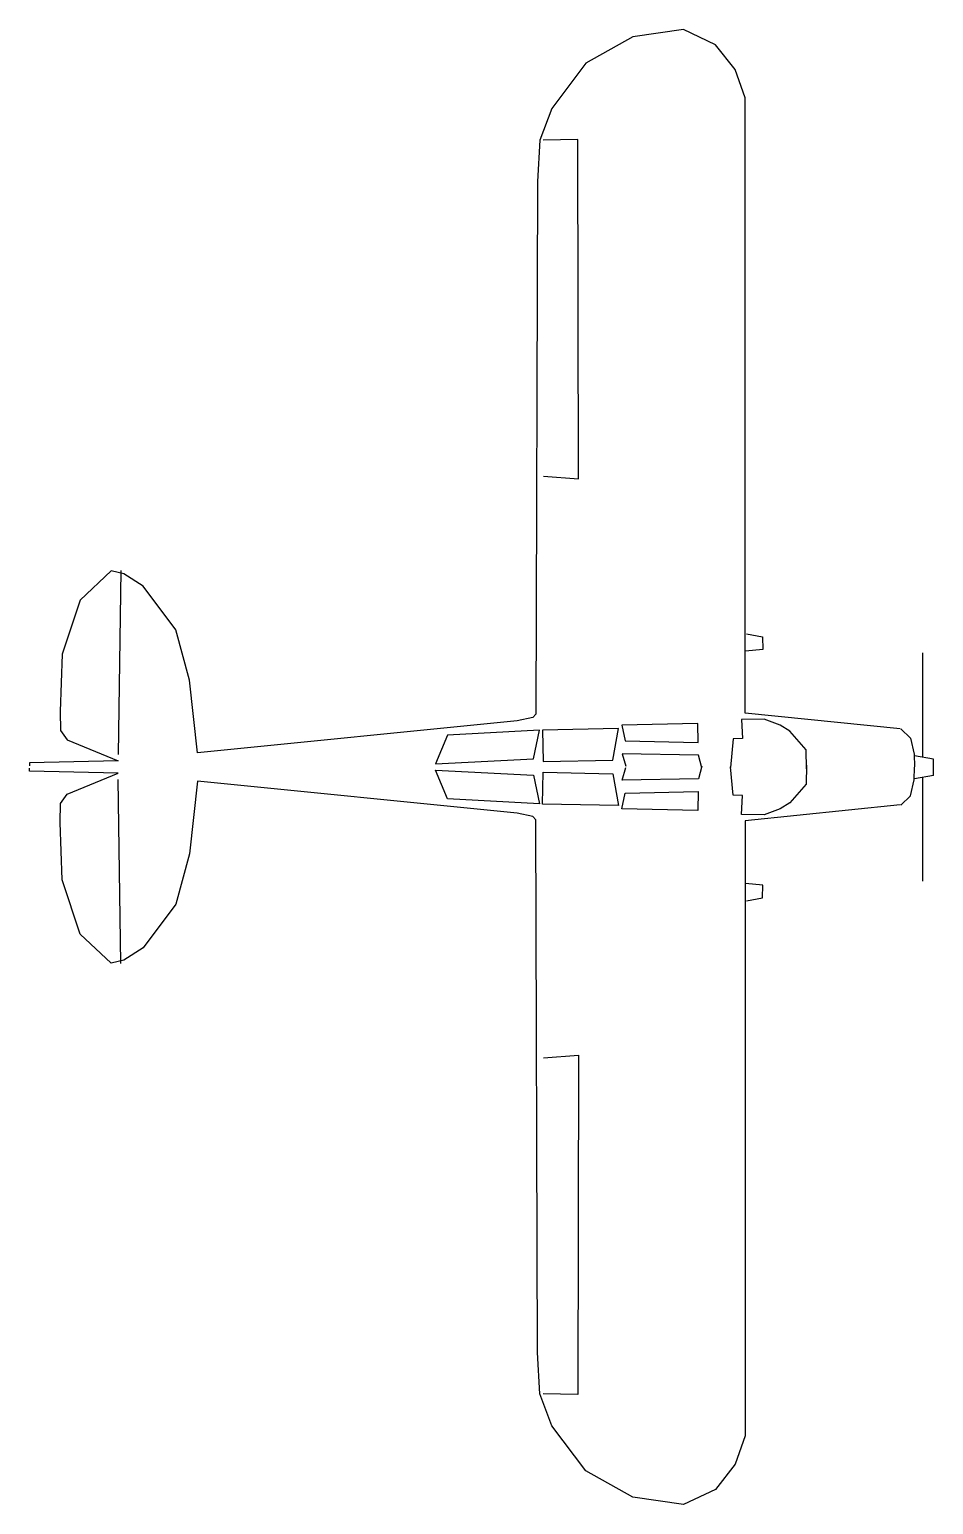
# Model space of a CAD drawing. Header units: millimetres. Extents: x -2166.3 to -2156.9, y 1842.9 to 1858.1.
import ezdxf

# ---------------------------------------------------------------- set-up
doc = ezdxf.new("R2010")
doc.units = ezdxf.units.MM
doc.header["$LTSCALE"] = 10
doc.layers.add('Aeronaves', color=2, linetype='Continuous')

msp = doc.modelspace()

# ---------------------------------------------------------------- linework, layer by layer
at = {"layer": 'Aeronaves'}
for p, q in [((-2159.525, 1858.133), (-2160.047, 1858.057)), ((-2159.195, 1857.976), (-2159.525, 1858.133)), ((-2160.047, 1858.057), (-2160.531, 1857.785)), ((-2158.994, 1857.719), (-2159.195, 1857.976)), ((-2160.531, 1857.785), (-2160.881, 1857.32)), ((-2158.89, 1857.427), (-2158.994, 1857.719)), ((-2160.881, 1857.32), (-2161.005, 1856.991)), ((-2158.89, 1851.086), (-2158.89, 1857.427)), ((-2161.005, 1856.991), (-2161.029, 1856.565)), ((-2160.613, 1856.999), (-2160.973, 1856.992)), ((-2160.607, 1853.502), (-2160.613, 1856.999)), ((-2161.029, 1856.565), (-2161.047, 1851.074)), ((-2160.967, 1853.527), (-2160.607, 1853.502)), ((-2165.424, 1852.553), (-2165.745, 1852.252)), ((-2165.293, 1852.523), (-2165.424, 1852.553)), ((-2165.326, 1852.555), (-2165.352, 1850.659)), ((-2165.094, 1852.396), (-2165.293, 1852.523)), ((-2164.758, 1851.946), (-2165.094, 1852.396)), ((-2165.745, 1852.252), (-2165.929, 1851.693)), ((-2164.617, 1851.426), (-2164.758, 1851.946)), ((-2158.875, 1851.904), (-2158.71, 1851.874)), ((-2158.71, 1851.874), (-2158.707, 1851.743)), ((-2165.929, 1851.693), (-2165.95, 1851.104)), ((-2158.707, 1851.743), (-2158.887, 1851.726)), ((-2157.063, 1851.707), (-2157.063, 1850.631)), ((-2164.536, 1850.676), (-2164.617, 1851.426)), ((-2165.95, 1851.104), (-2165.946, 1850.908)), ((-2157.292, 1850.923), (-2158.89, 1851.086)), ((-2161.241, 1851.005), (-2164.536, 1850.676)), ((-2161.079, 1851.041), (-2161.241, 1851.005)), ((-2161.047, 1851.074), (-2161.079, 1851.041)), ((-2160.194, 1850.928), (-2160.978, 1850.912)), ((-2160.253, 1850.6), (-2160.194, 1850.928)), ((-2159.378, 1850.978), (-2160.162, 1850.962)), ((-2160.162, 1850.962), (-2160.126, 1850.799)), ((-2159.374, 1850.782), (-2159.378, 1850.978)), ((-2158.693, 1851.025), (-2158.926, 1851.021)), ((-2158.926, 1851.021), (-2158.917, 1850.824)), ((-2158.528, 1850.963), (-2158.693, 1851.025)), ((-2158.429, 1850.899), (-2158.528, 1850.963)), ((-2165.946, 1850.908), (-2165.879, 1850.811)), ((-2165.879, 1850.811), (-2165.351, 1850.593)), ((-2161.958, 1850.859), (-2162.082, 1850.563)), ((-2161.011, 1850.912), (-2161.958, 1850.859)), ((-2161.07, 1850.616), (-2161.011, 1850.912)), ((-2160.978, 1850.912), (-2160.971, 1850.586)), ((-2160.126, 1850.799), (-2159.374, 1850.782)), ((-2159.015, 1850.822), (-2159.042, 1850.527)), ((-2158.917, 1850.824), (-2159.015, 1850.822)), ((-2158.261, 1850.707), (-2158.429, 1850.899)), ((-2157.285, 1850.923), (-2157.185, 1850.827)), ((-2157.185, 1850.827), (-2157.149, 1850.664)), ((-2159.371, 1850.651), (-2160.156, 1850.668)), ((-2160.156, 1850.668), (-2160.121, 1850.538)), ((-2159.336, 1850.521), (-2159.371, 1850.651)), ((-2158.257, 1850.511), (-2158.261, 1850.707)), ((-2157.149, 1850.664), (-2157.146, 1850.534)), ((-2156.949, 1850.612), (-2157.145, 1850.645)), ((-2165.351, 1850.593), (-2166.266, 1850.574)), ((-2166.266, 1850.574), (-2166.265, 1850.542)), ((-2166.266, 1850.487), (-2166.265, 1850.52)), ((-2165.351, 1850.468), (-2166.266, 1850.487)), ((-2162.082, 1850.563), (-2161.07, 1850.616)), ((-2162.082, 1850.499), (-2161.07, 1850.445)), ((-2161.958, 1850.202), (-2162.082, 1850.499)), ((-2160.978, 1850.149), (-2160.971, 1850.476)), ((-2160.971, 1850.586), (-2160.253, 1850.6)), ((-2160.971, 1850.476), (-2160.253, 1850.461)), ((-2160.156, 1850.394), (-2160.121, 1850.524)), ((-2159.336, 1850.54), (-2159.371, 1850.41)), ((-2159.015, 1850.239), (-2159.042, 1850.534)), ((-2158.257, 1850.551), (-2158.261, 1850.355)), ((-2157.149, 1850.397), (-2157.146, 1850.528)), ((-2156.949, 1850.443), (-2156.949, 1850.612)), ((-2165.879, 1850.25), (-2165.351, 1850.468)), ((-2165.326, 1848.506), (-2165.352, 1850.403)), ((-2164.536, 1850.386), (-2164.617, 1849.636)), ((-2161.241, 1850.056), (-2164.536, 1850.386)), ((-2161.07, 1850.445), (-2161.011, 1850.15)), ((-2160.253, 1850.461), (-2160.194, 1850.133)), ((-2159.371, 1850.41), (-2160.156, 1850.394)), ((-2158.261, 1850.355), (-2158.429, 1850.162)), ((-2157.185, 1850.234), (-2157.149, 1850.397)), ((-2156.949, 1850.443), (-2157.145, 1850.41)), ((-2157.063, 1850.424), (-2157.063, 1849.354)), ((-2165.946, 1850.153), (-2165.879, 1850.25)), ((-2161.011, 1850.15), (-2161.958, 1850.202)), ((-2160.162, 1850.1), (-2160.126, 1850.262)), ((-2160.126, 1850.262), (-2159.374, 1850.279)), ((-2159.374, 1850.279), (-2159.378, 1850.083)), ((-2158.917, 1850.237), (-2159.015, 1850.239)), ((-2158.926, 1850.041), (-2158.917, 1850.237)), ((-2157.285, 1850.138), (-2157.185, 1850.234)), ((-2165.95, 1849.957), (-2165.946, 1850.153)), ((-2161.079, 1850.02), (-2161.241, 1850.056)), ((-2161.047, 1849.987), (-2161.079, 1850.02)), ((-2160.194, 1850.133), (-2160.978, 1850.149)), ((-2159.378, 1850.083), (-2160.162, 1850.1)), ((-2158.693, 1850.037), (-2158.926, 1850.041)), ((-2157.292, 1850.139), (-2158.89, 1849.975)), ((-2158.528, 1850.099), (-2158.693, 1850.037)), ((-2158.429, 1850.162), (-2158.528, 1850.099)), ((-2165.929, 1849.369), (-2165.95, 1849.957)), ((-2161.029, 1844.496), (-2161.047, 1849.987)), ((-2158.89, 1849.975), (-2158.89, 1843.635)), ((-2164.617, 1849.636), (-2164.758, 1849.116)), ((-2165.745, 1848.809), (-2165.929, 1849.369)), ((-2158.707, 1849.312), (-2158.887, 1849.329)), ((-2158.71, 1849.181), (-2158.707, 1849.312)), ((-2164.758, 1849.116), (-2165.094, 1848.665)), ((-2158.875, 1849.151), (-2158.71, 1849.181)), ((-2165.424, 1848.508), (-2165.745, 1848.809)), ((-2165.094, 1848.665), (-2165.293, 1848.538)), ((-2165.293, 1848.538), (-2165.424, 1848.508)), ((-2160.967, 1847.534), (-2160.607, 1847.559)), ((-2160.607, 1847.559), (-2160.613, 1844.062)), ((-2161.005, 1844.07), (-2161.029, 1844.496)), ((-2160.881, 1843.741), (-2161.005, 1844.07)), ((-2160.613, 1844.062), (-2160.973, 1844.07)), ((-2160.531, 1843.276), (-2160.881, 1843.741)), ((-2158.89, 1843.635), (-2158.994, 1843.343)), ((-2158.994, 1843.343), (-2159.195, 1843.085)), ((-2160.047, 1843.005), (-2160.531, 1843.276)), ((-2159.195, 1843.085), (-2159.525, 1842.929)), ((-2159.525, 1842.929), (-2160.047, 1843.005))]:
    msp.add_line(p, q, dxfattribs=at)

doc.saveas('drawing.dxf')
